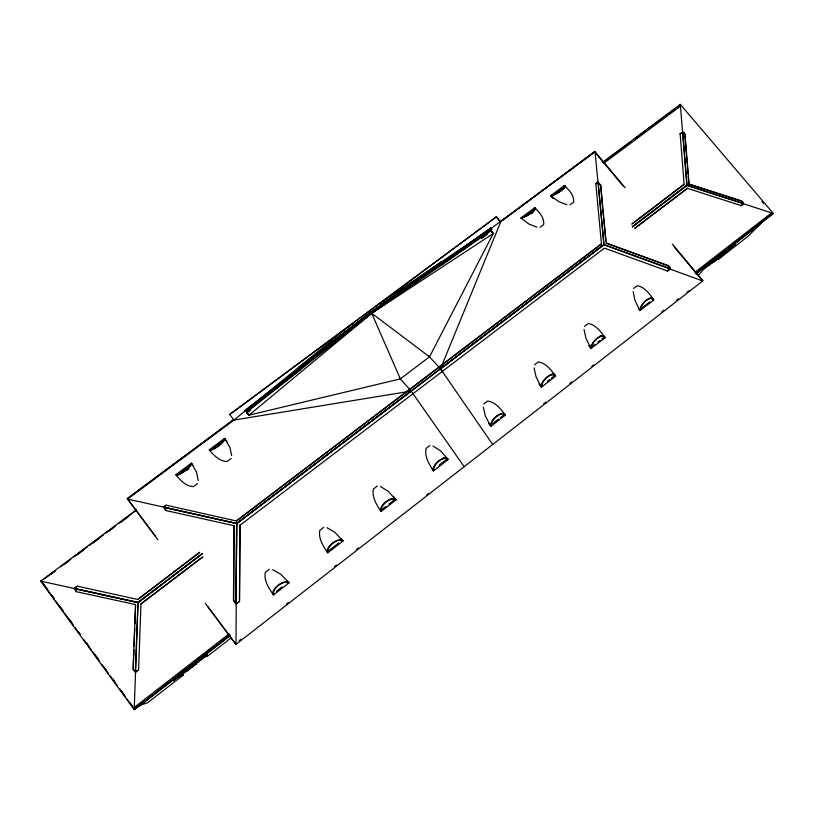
<?xml version="1.0" encoding="UTF-8"?>
<svg xmlns="http://www.w3.org/2000/svg" width="814" height="814" viewBox="0 0 814 814"><rect width="100%" height="100%" fill="white"/><g stroke="black" fill="none" stroke-linecap="round" stroke-linejoin="round"><path stroke-width="1.22" d="M234.157 525.742L166.097 510.582L163.594 507.234L236.782 523.504L236.029 603.937L233.465 600.518L233.984 525.824L233.649 600.417L236.263 603.937L239.489 601.444L239.988 525.142L239.489 601.444M442.256 371.408L438.919 367.033L601.454 243.905L595.817 183.73L597.954 182.133L600.671 185.114L606.226 243.132L667.775 265.557C675.478 268.457 661.741 274.43 670.329 268.61L603.856 244.526L236.66 523.361L236.029 603.937L239.428 601.343M588.726 345.563L591.056 348.412L591.656 347.954A8.445 3.816 -46.5 0 1 597.293 338.512A8.445 3.816 -46.5 0 1 604.446 338.034L605.036 337.576A9.229 4.172 -46.5 0 0 597.222 338.095A9.229 4.172 -46.5 0 0 591.056 348.412L605.128 337.81C600.946 331.837 595.909 324.684 588.166 323.514L584.533 326.322M202.004 557.437L140.975 603.846L138.573 669.912L135.368 672.211L133.038 669.037L135.582 604.588L76.526 591.727L74.288 588.42L77.289 586.172L137.749 599.48L199.471 552.604M133.282 667.673L133.923 650.01M134.056 646.224L134.707 628.561M134.89 623.514L135.531 605.85M202.167 553.581L137.953 602.38L135.368 672.211L138.573 669.912M743.558 203.673L741.249 200.804L688.848 184.066L741.045 201.007C748.32 203.592 735.856 208.669 743.558 203.52L686.884 185.195L632.325 226.658M638.4 308.638L639.946 310.51L640.537 310.063A8.435 3.734 -47.8 0 1 646.347 300.519A8.435 3.734 -47.8 0 1 653.113 300.305L653.693 299.857A9.219 4.08 -47.8 0 0 646.306 300.091A9.219 4.08 -47.8 0 0 639.946 310.51L653.774 300.091C649.745 294.139 644.851 286.966 637.22 285.714L633.638 288.471M298.728 367.541L299.918 370.055L298.728 367.541L370.777 312.098L440.934 262.037L441.86 263.187L371.713 313.278L245.614 410.337L246.774 412.779M689.041 183.862L685.032 134.676C684.259 127.981 675.732 137.892 682.763 132L687.047 185.358L632.488 226.831M380.179 303.215L488.115 230.413M682.6 131.99L685.032 134.676M632.549 223.667L684.147 184.269L631.572 224.206M440.72 262.24L441.646 263.4L441.157 265.15L440.486 264.316M441.422 265.008L441.86 263.187M595.817 183.73L598.178 182.122L604.029 244.729L236.833 523.585L163.594 507.234L166.127 505.179L163.665 507.02L166.097 510.582M490.923 231.39L491.778 228.927L490.862 227.798L441.31 263.329M496.459 216.789L229.69 414.519L496.459 216.789L500.691 221.957L440.476 368.813L492.704 444.505M496.347 217.104L500.284 221.917L594.81 151.506L625.111 187.719M196.276 663.929L195.879 662.789L196.276 663.929L187.647 670.624L186.569 671.204L186.019 670.451M135.562 708.16L137.922 705.83M500.284 221.917L594.81 151.506M246.683 412.586L249.033 415.14L400.335 378.897L429.507 356.837L493.243 233.537L491.188 230.637L371.713 313.278L299.654 368.732M730.626 248.148C732.417 245.309 718.609 256.786 715.506 259.137M194.75 662.118L206.308 653.947L207.183 654.659L173.423 680.677L172.863 679.914L183.14 671.072M173.423 680.677L191.951 665.384M177.625 676.424L178.185 677.177L198.413 660.642M711.477 263.248L713.715 261.304C712.952 262.851 707.692 265.456 708.556 265.618M714.122 261.457L713.573 260.795L713.145 261.365L713.695 262.027L722.425 255.016L721.865 254.355M602.533 206.766L600.671 185.114M687.057 185.205L632.315 226.872M695.939 273.992L717.948 255.972M604.09 244.515L440.476 368.813L428.764 356.023M698.534 274.756L709.106 263.828M606.226 243.132L667.775 265.557M711.578 262.698L709.666 264.489L709.025 263.644M201.994 658.882L195.991 663.552L201.343 659.554L201.719 658.506M717.327 257.529L718.66 259.117L728.255 249.349M734.259 245.319L733.709 244.668L734.482 243.874L735.042 244.536L734.259 245.319L706.247 267.084L705.687 266.422M763.776 220.584L748.229 236.141L718.66 259.117M771.672 214.733L769.301 215.761M696.489 273.209L773.3 213.431L680.321 104.406L602.441 162.454M713.695 262.027L722.425 255.016M725.752 252.106L720.665 256.064L725.752 252.106L721.418 254.782M713.685 260.846L706.969 266.331L706.41 265.669M712.738 261.487L716.106 258.781M181.38 674.511L179.731 675.895L183.364 674.989L182.031 673.168M429.507 356.837L371.713 313.278L246.571 412.352L249.033 415.14L371.713 313.278L493.243 233.537L490.995 230.779M705.402 267.664L709.248 264.499M181.319 674.948L187.373 670.248L181.044 674.572L182.305 674.134M708.363 265.618L713.715 261.304M246.683 409.666L233.923 420.065L127.564 499.053L236.782 523.504L411.162 391.076L409.625 389.275L236.375 520.98L166.127 505.179M248.636 408.068L351.648 324.125L353.327 326.017M182.723 673.188L185.602 670.868M719.484 254.731L721.021 253.49M710.591 263.258L709.157 264.418L709.523 264.825M718.508 256.644L735.042 244.536M186.426 670.41L185.358 671.865M186.569 671.204L196.439 663.542M722.008 252.706L723.992 251.15M483.811 403.948L487.576 401.048C495.543 402.014 500.885 409.167 505.382 415.14L490.832 426.424L485.378 416.076L483.333 407.173M534.595 364.804L538.288 361.955C546.143 363.024 551.332 370.177 555.677 376.149L541.361 387.24L536.07 376.882L534.116 368.009M540.048 227.289L543.66 224.593C544.597 217.755 539.072 212.047 534.615 207.641M570.044 204.843L573.616 202.167C574.45 195.37 568.823 189.804 564.336 185.511M239.235 640.618L241.239 639.061M286.436 603.998L288.441 602.441M334.473 566.605L336.477 565.048M356.491 549.47L358.496 547.903M426.546 494.932L428.551 493.376M543.701 403.744L545.706 402.187M569.749 383.475L571.754 381.919M591.788 366.32L593.782 364.764M661.904 311.752L663.909 310.185M676.363 300.386L678.367 298.83M686.945 292.257L688.949 290.7M287.688 581.155L288.858 582.702L288.197 583.211A8.985 4.202 -37.3 0 0 278.408 585.449A8.985 4.202 -37.3 0 0 274.003 594.21L273.453 594.953L289.062 582.844L280.718 574.246L272.649 569.637M341.076 538.573L342.826 540.852L342.185 541.351A8.832 4.162 -38.8 0 0 332.855 543.284A8.832 4.162 -38.8 0 0 328.235 552.167L327.676 552.92L343.02 541.015L334.9 532.366L327.014 527.716M393.538 496.723L395.879 499.725L395.238 500.223A8.71 4.111 -40.4 0 0 386.365 501.851A8.71 4.111 -40.4 0 0 381.532 510.846L380.962 511.599L396.052 499.908L388.146 491.218L380.453 486.507M429.863 445.523L426.027 448.473C424.43 456.542 429.12 464.204 433.292 470.726A9.412 4.426 -42 0 1 438.807 460.755A9.412 4.426 -42 0 1 448.026 459.3L447.395 459.788A8.608 4.05 -42 0 0 438.96 461.121A8.608 4.05 -42 0 0 433.923 470.238L433.343 470.991L448.168 459.493L440.486 450.763L432.967 446.011M490.801 426.139L491.422 425.661A8.527 3.978 -43.7 0 1 496.682 416.422A8.527 3.978 -43.7 0 1 504.639 415.405L505.25 414.937A9.32 4.345 -43.7 0 0 496.55 416.035A9.32 4.345 -43.7 0 0 490.801 426.139L488.471 423.209M541.351 386.955L541.951 386.487A8.476 3.897 -45.2 0 1 547.415 377.136A8.476 3.897 -45.2 0 1 554.965 376.404L555.565 375.936A9.259 4.263 -45.2 0 0 547.313 376.74A9.259 4.263 -45.2 0 0 541.351 386.955L539.021 384.066M134.575 707.183L229.283 633.689M695.085 272.222L771.214 213.146M139.927 704.273L141.941 702.716M162.017 687.128L164.031 685.571M183.109 670.767L185.114 669.2M209.208 650.498L211.223 648.941M703.306 266.982L709.309 262.322M725.305 249.908L731.298 245.248M747.303 232.835L749.297 231.278M751.302 229.721L753.296 228.174M152.544 694.973L134.188 709.594L40.7 581.135L136.65 509.615M155.372 692.704L170.533 681.013M172.527 679.466L174.532 677.909M177.371 675.62L192.511 663.949M194.505 662.403L196.51 660.846M199.369 658.546L214.489 646.886M216.493 645.339L218.488 643.782M220.37 642.246L229.477 635.256M695.97 273.128L702.095 268.294M704.079 266.748L724.094 251.292M726.108 249.725L770.644 215.079M230.24 635.022L134.188 709.594L138.095 602.492L202.289 553.703M696.072 273.382L773.3 213.431L686.863 185.409L680.321 104.406L677.757 106.787M229.467 635.795L134.595 709.452L127.126 699.195M731.888 245.889L734.482 243.874M140.72 705.077L175.01 678.449M203.164 656.593L204.894 655.25M206.634 653.907L229.538 636.11M733.709 244.668L760.5 223.86M194.688 663.512L207.183 654.659M183.364 674.989L147.71 702.686L138.37 705.88M231.207 637.82L207.204 656.46L204.1 656.969L200.305 660.317M276.322 591.31L282 586.904M328.693 550.712L338.655 542.999M381.532 510.846L380.983 510.195L385.877 506.4M388.817 504.12L394.688 499.572L395.238 500.223M439.133 465.13L445.869 459.9M492.724 423.585L498.392 419.19M500.274 417.735L503.113 415.537M547.354 381.237L549.358 379.69M551.353 378.144L554.354 375.814A8.476 3.907 -45.2 0 0 553.876 374.867M592.022 346.622L594.973 344.332M597.924 342.043L599.887 340.517M601.861 339L603.825 337.474L604.446 338.034M641.839 308.007L649.582 302.014M192.542 665.353L190.873 666.635L191.432 667.388M298.942 367.44L300.132 369.953L298.942 367.44L370.777 312.098L371.703 313.349L441.646 263.4M299.145 367.704L370.981 312.423L440.923 262.495M246.327 411.274L245.411 410.073L245.838 411.548L245.187 410.185L299.206 368.773M188.807 666.595L191.382 664.621M199.654 552.248L137.749 599.48M202.32 553.785L138.105 602.594L74.247 588.614L77.289 586.172M240.049 525.223L604.426 248.148L667.47 270.981M634.767 228.276L687.515 188.248L634.94 228.235M140.985 603.947L203.032 556.756M409.696 389.428L438.99 367.195M377.279 486.05L373.372 489.051C371.774 497.171 376.617 504.843 380.891 511.345A9.514 4.497 -40.4 0 1 386.182 501.505A9.514 4.497 -40.4 0 1 395.879 499.725M323.779 527.279L319.81 530.341C318.213 538.512 323.199 546.194 327.584 552.675A9.646 4.548 -38.8 0 1 332.631 542.958A9.646 4.548 -38.8 0 1 342.826 540.852M269.342 569.23L265.293 572.344C263.705 580.586 268.854 588.278 273.341 594.719A9.819 4.589 -37.3 0 1 278.154 585.154A9.819 4.589 -37.3 0 1 288.858 582.702M195.828 662.911L198.504 661.477M195.716 663.176L199.796 659.93M179.212 473.555L189.347 466.005M211.559 449.46L223.596 440.506M524.877 216.158L534.635 208.883A8.313 1.943 -32.2 0 1 535.256 209.086M555.667 193.223L564.367 186.752A8.303 1.913 -31.9 0 1 565.231 187.373M44.322 578.958L55.525 570.604M60.612 566.809L70.798 559.218M73.85 556.939L87.088 547.079M89.123 545.553L103.378 534.93M105.413 533.414L115.598 525.824M118.651 523.544L131.888 513.685M133.923 512.159L135.958 510.643M603.622 162.047L617.846 151.445M619.871 149.939L631.043 141.605M636.121 137.82L646.275 130.25M648.3 128.744L662.525 118.142M664.55 116.626L674.704 109.066M50.794 574.46L54.853 571.428M64.001 564.611L69.088 560.826M76.201 555.524L84.33 549.46M92.45 543.406L98.555 538.858M108.71 531.288L113.797 527.492M120.91 522.191L128.022 516.89M606.725 160.032L612.81 155.505M619.902 150.214L625.986 145.675M636.121 138.126L640.17 135.104M648.28 129.06L654.364 124.522M661.456 119.241L668.548 113.95M677.675 107.153L679.7 105.637M603.968 163.156L680.158 106.349M127.269 498.656L233.628 419.678L127.269 498.656L157.865 539.713M246.907 412.525L249.949 410.266M481.634 238.136L487.688 233.638M250 410.327L246.957 412.586L246.276 411.202M481.685 238.197L486.864 234.412M726.678 249.094L728.174 248.005M231.084 458.516L227.086 461.507C219.485 461.436 213.807 455.219 209.198 449.888L224.654 438.38L229.904 447.395L231.685 455.484M197.578 483.597L193.529 486.619C185.907 486.507 180.311 480.168 175.824 474.735L191.432 463.115L196.54 472.293L198.219 480.514M441.514 263.583L490.852 228.256M491.514 229.08L441.157 265.15L491.778 228.927M724.745 252.543L725.905 251.74M728.927 247.456L732.03 245.675M491.259 228.296L595.095 151.852L603.886 244.719L702.736 281.044L674.287 247.049M199.725 659.951L202.971 657.997L202.299 657.264M133.038 669.037L135.562 672.232M236.599 523.585L236.019 644.403L207.926 606.725M137.912 602.574L74.288 588.42L76.526 591.727M172.863 679.914L173.82 680.565M178.185 677.177L177.757 676.383M464.173 466.707L411.162 391.076L233.923 420.065L229.69 414.519M520.889 218.01L534.757 207.682A9.086 2.116 -32.2 0 1 531.339 213.024A9.086 2.116 -32.2 0 1 520.889 218.01L529.029 224.094L536.904 227.187M670.268 268.824L668.202 266.514M137.953 602.38L40.7 581.135L42.104 581.359M566.9 204.752L558.984 201.74L550.508 195.808L564.489 185.551A9.076 2.086 -31.9 0 1 561.324 190.69A9.076 2.086 -31.9 0 1 550.752 195.777L553.011 198.504M687.331 188.299L741.086 205.576M653.113 300.305L652.482 299.766A8.435 3.734 -47.8 0 0 651.414 298.077M639.906 309.513L640.537 310.063M591.045 347.385L591.656 347.954M554.354 375.814L554.965 376.404M541.361 385.887L541.951 386.487M504.639 415.405L504.059 414.804A8.527 3.978 -43.7 0 0 503.49 413.909M490.832 425.05L491.422 425.661M380.209 302.95L381.908 304.812M447.395 459.788L446.825 459.157A8.608 4.06 -42 0 0 443.681 457.916M433.353 469.597L433.923 470.238M399.603 378.072L411.162 391.076M491.046 231.044L493.243 233.537M761.914 201.607L763.563 203.531M720.39 255.738L720.95 256.39M719.932 255.83L720.482 256.481M718.436 258.058L717.887 257.407L715.76 259.066L716.31 259.727M716.91 258.404L717.46 259.066M715.058 259.859L715.608 260.511M709.36 263.573L709.91 264.235M672.283 244.068L703.001 280.769L235.918 644.413L205.433 603.51M594.627 151.862L623.076 185.857M600.478 185.327L597.954 182.133M490.649 228.012L491.564 229.141L490.761 231.451M236.375 520.98L601.454 243.905M385.287 301.811L386.212 302.981M342.185 541.351L341.646 540.679A8.832 4.162 -38.8 0 0 340.812 539.957M378.551 306.613L379.487 307.794M356.135 323.423L357.071 324.603M327.696 551.485L328.235 552.167M177.177 475.061L176.597 474.318A8.852 2.157 -37 0 0 184.829 470.899A8.852 2.157 -37 0 0 190.791 463.746L191.371 464.499M245.187 410.185L246.103 411.375L300.081 369.892L299.817 368.569M246.774 412.199L249.033 415.14M226.943 441.493L224.684 438.522A9.565 2.34 -36.6 0 1 218.478 446.082A9.565 2.34 -36.6 0 1 209.33 449.949M210.561 450.203L209.992 449.46A8.751 2.147 -36.6 0 0 218.356 445.919A8.751 2.147 -36.6 0 0 224.033 439.011M192.959 465.262L191.453 463.258A9.666 2.35 -37 0 1 184.931 471.072A9.666 2.35 -37 0 1 175.946 474.806M287.678 582.509L288.197 583.211M127.452 498.768L155.535 536.446M206.308 653.947L206.868 654.7M203.225 656.349L203.785 657.101M193.376 664.702L193.925 665.455M188.41 668.559L188.97 669.312M175.987 677.492L176.546 678.255M274.003 594.21L273.484 593.508A8.974 4.202 -37.3 0 1 273.026 592.49M43.132 583.323L47.599 589.458M52.065 595.594L54.304 598.666M60.256 606.847L63.238 610.938M69.19 619.118L72.161 623.209M78.124 631.389L80.352 634.462M86.304 642.643L89.286 646.733M95.238 654.914L98.219 659.004M104.172 667.185L106.4 670.248M112.363 678.428L115.334 682.519M121.286 690.699L124.267 694.79M130.22 702.97L132.458 706.043M41.27 581.227L45.747 587.382M47.243 589.438L53.958 598.666M55.454 600.722L62.922 610.978M64.418 613.034L73.372 625.335M74.868 627.391L80.087 634.574M83.822 639.702L91.29 649.959M92.786 652.004L99.501 661.243M101.74 664.316L108.455 673.554M109.951 675.6L117.42 685.856M119.658 688.939L125.631 697.14M521.947 218.335L521.479 217.572A8.313 1.943 -32.2 0 0 531.033 213.014A8.313 1.943 -32.2 0 0 534.167 208.119L534.635 208.883M551.8 196.103L551.343 195.34A8.303 1.913 -31.9 0 0 561.009 190.69A8.303 1.913 -31.9 0 0 563.909 185.989L564.367 186.752M591.056 348.412L585.927 338.349L584.045 329.507M639.946 310.51L634.961 300.458L633.16 291.636M371.713 313.278L400.335 378.897M602.767 209.29L603.378 215.598M603.612 218.111L605.789 240.812M684.94 136.152L686.375 153.805M686.589 156.329L687.199 163.889M687.403 166.412L688.023 173.982M688.227 176.506L688.848 184.066M680.138 133.832L684.126 184.493M285.409 581.603A8.974 4.202 -37.3 0 1 286.752 581.847M380.983 510.195A8.7 4.111 -40.4 0 1 380.687 509.065M392.786 498.422A8.7 4.111 -40.4 0 1 394.688 499.572M188.828 468.732A8.842 2.157 -37 0 1 187.22 470.197M551.739 374.237A8.476 3.907 -45.2 0 1 552.981 374.328M599.989 336.05A8.445 3.826 -46.5 0 1 603.825 337.474M591.056 346.062A8.445 3.826 -46.5 0 1 591.503 344.485M533.058 212.535A8.313 1.943 -32.2 0 1 531.511 213.777M356.339 323.209L357.275 324.45L356.339 323.209M385.093 301.882L386.019 303.123L385.093 301.882"/></g></svg>
